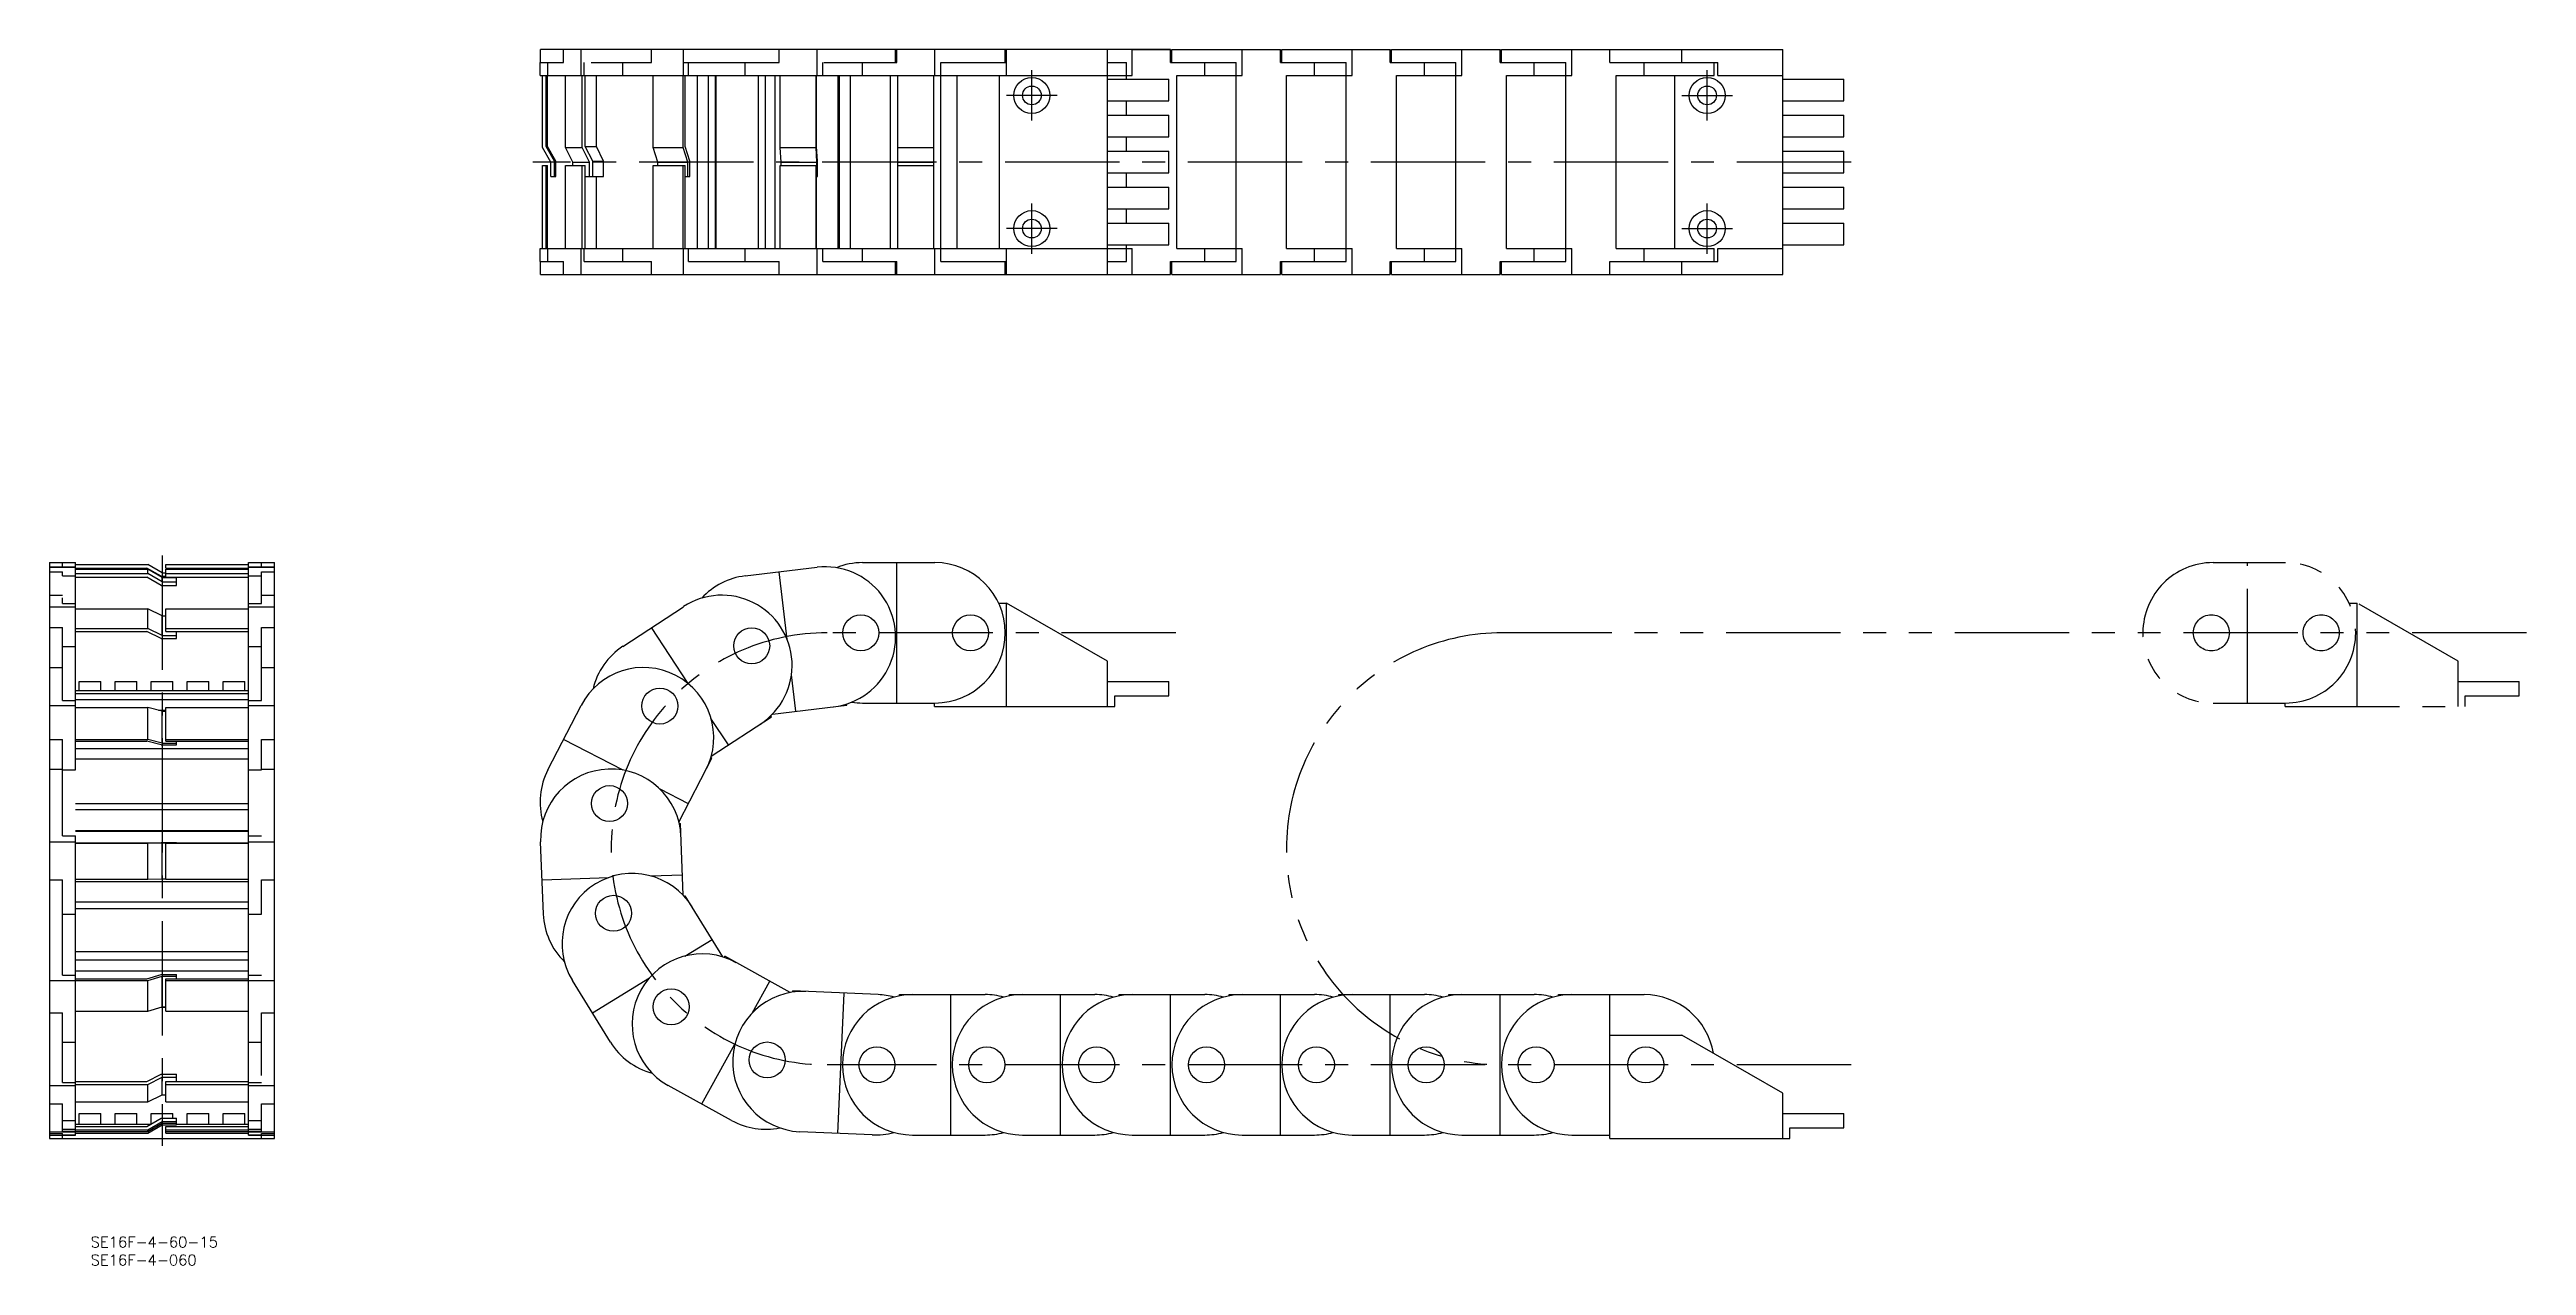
# Model space of a CAD drawing. Extents: x -31 to 656, y -35 to 303.
import ezdxf

# ---------------------------------------------------------------- set-up
doc = ezdxf.new("R2010")
doc.units = 0
doc.linetypes.add('CENTER', pattern=[50.8, 31.75, -6.35, 6.35, -6.35])
doc.linetypes.add('PHANTOM', pattern=[63.5, 31.75, -6.35, 6.35, -6.35, 6.35, -6.35])
doc.layers.get('0').update_dxf_attribs({"linetype": 'CONTINUOUS'})
doc.layers.add('CENTER', color=1, linetype='CENTER')
doc.styles.get("Standard").update_dxf_attribs({"font": 'txt.shx', "height": 3, "bigfont": 'bigfont.shx'})

msp = doc.modelspace()

# ---------------------------------------------------------------- linework, layer by layer
at = {"color": 7, "linetype": 'CONTINUOUS'}
for p, q in [((104.95, 295.28), (104.95, 298.91)), ((104.95, 298.91), (111.48, 298.91)), ((105.09, 298.91), (105.09, 302.53)), ((280, 302.53), (105.09, 302.53)), ((107.12, 295.28), (107.12, 298.91)), ((111.48, 298.91), (111.48, 302.53)), ((116.34, 295.28), (116.34, 302.53)), ((117.16, 295.28), (117.16, 298.91)), ((119.13, 298.91), (135.88, 298.91)), ((127.93, 295.28), (127.93, 298.91)), ((135.88, 298.91), (135.88, 302.53)), ((144.71, 298.91), (171.33, 298.91)), ((144.74, 295.28), (144.74, 302.53)), ((146.16, 295.28), (146.16, 298.91)), ((161.9, 295.28), (161.9, 298.91)), ((171.33, 298.91), (171.33, 302.53)), ((181.86, 295.28), (181.86, 302.53)), ((183.51, 295.28), (183.51, 298.91)), ((183.75, 298.91), (204, 298.91)), ((194.5, 295.28), (194.5, 298.91)), ((203.67, 298.91), (203.67, 302.53)), ((204, 298.91), (204, 302.53)), ((214.6, 295.28), (214.6, 302.53)), ((216.25, 243.66), (216.25, 298.91)), ((216.25, 298.91), (234.5, 298.91)), ((234.1, 298.91), (234.1, 302.53)), ((234.5, 295.28), (234.5, 302.53)), ((262.5, 240.03), (262.5, 302.53)), ((262.5, 298.91), (267.75, 298.91)), ((267.75, 294.28), (267.75, 298.91)), ((269.4, 295.28), (269.4, 302.53)), ((269.4, 302.53), (280, 302.53)), ((280, 298.91), (280, 302.53)), ((280, 298.91), (298.25, 298.91)), ((280.4, 298.91), (280.4, 302.53)), ((280.4, 302.53), (310.5, 302.53)), ((289.5, 295.28), (289.5, 298.91)), ((298.25, 243.66), (298.25, 298.91)), ((299.9, 295.28), (299.9, 302.53)), ((310.5, 298.91), (310.5, 302.53)), ((310.5, 298.91), (328.75, 298.91)), ((310.9, 298.91), (310.9, 302.53)), ((310.9, 302.53), (341, 302.53)), ((320, 295.28), (320, 298.91)), ((328.75, 243.66), (328.75, 298.91)), ((330.4, 295.28), (330.4, 302.53)), ((341, 298.91), (341, 302.53)), ((341, 298.91), (359.25, 298.91)), ((341.4, 298.91), (341.4, 302.53)), ((341.4, 302.53), (371.5, 302.53)), ((350.5, 295.28), (350.5, 298.91)), ((359.25, 243.66), (359.25, 298.91)), ((360.9, 295.28), (360.9, 302.53)), ((371.5, 298.91), (371.5, 302.53)), ((371.5, 298.91), (389.75, 298.91)), ((371.9, 298.91), (371.9, 302.53)), ((371.9, 302.53), (450, 302.53)), ((381, 295.28), (381, 298.91)), ((389.75, 243.66), (389.75, 298.91)), ((391.4, 295.28), (391.4, 302.53)), ((402, 298.91), (402, 302.53)), ((402, 298.91), (432, 298.91)), ((411.5, 295.28), (411.5, 298.91)), ((422, 298.91), (422, 302.53)), ((431, 295.28), (431, 298.91)), ((432, 295.28), (432, 298.91)), ((450, 240.03), (450, 302.53)), ((104.95, 295.28), (269.4, 295.28)), ((105.62, 275.28), (105.62, 295.28)), ((106.62, 275.55), (106.62, 295.28)), ((106.99, 275.55), (106.99, 295.28)), ((112.04, 275.28), (112.04, 295.28)), ((116.62, 275.28), (116.62, 295.28)), ((117.51, 275.55), (117.51, 295.28)), ((120.64, 275.55), (120.64, 295.28)), ((136.36, 275.28), (136.36, 295.28)), ((144.73, 275.28), (144.73, 295.28)), ((145.27, 275.55), (145.27, 295.28)), ((148.64, 247.28), (148.64, 295.28)), ((151.75, 247.28), (151.75, 295.28)), ((153.63, 247.28), (153.63, 295.28)), ((153.88, 247.28), (153.88, 295.28)), ((165.59, 247.28), (165.59, 295.28)), ((167.51, 247.28), (167.51, 295.28)), ((170.25, 247.28), (170.25, 295.28)), ((171.64, 275.28), (171.64, 295.28)), ((181.57, 275.28), (181.57, 295.28)), ((181.69, 275.55), (181.69, 295.28)), ((187.7, 247.28), (187.7, 295.28)), ((188.12, 247.28), (188.12, 295.28)), ((191.11, 247.28), (191.11, 295.28)), ((202.25, 247.28), (202.25, 295.28)), ((204.25, 247.28), (204.25, 295.28)), ((214.25, 247.28), (214.25, 295.28)), ((220.75, 247.28), (220.75, 295.28)), ((232.5, 247.28), (232.5, 295.28)), ((262.5, 294.28), (279.5, 294.28)), ((279.5, 288.28), (279.5, 294.28)), ((281.75, 247.28), (281.75, 295.28)), ((281.75, 295.28), (299.9, 295.28)), ((312.25, 247.28), (312.25, 295.28)), ((312.25, 295.28), (330.4, 295.28)), ((342.75, 247.28), (342.75, 295.28)), ((342.75, 295.28), (360.9, 295.28)), ((373.25, 247.28), (373.25, 295.28)), ((373.25, 295.28), (391.4, 295.28)), ((403.75, 247.28), (403.75, 295.28)), ((403.75, 295.28), (431, 295.28)), ((420, 247.28), (420, 295.28)), ((432, 295.28), (450, 295.28)), ((450, 294.28), (467, 294.28)), ((467, 288.28), (467, 294.28)), ((262.5, 288.28), (279.5, 288.28)), ((262.5, 284.28), (279.5, 284.28)), ((267.75, 284.28), (267.75, 288.28)), ((279.5, 278.28), (279.5, 284.28)), ((450, 288.28), (467, 288.28)), ((450, 284.28), (467, 284.28)), ((467, 278.28), (467, 284.28)), ((107.92, 271.28), (105.62, 275.28)), ((106.62, 275.55), (106.99, 275.55)), ((108.92, 271.55), (106.62, 275.55)), ((109.3, 271.55), (106.99, 275.55)), ((112.04, 275.28), (116.62, 275.28)), ((114.09, 271.28), (112.04, 275.28)), ((118.68, 271.28), (116.62, 275.28)), ((117.51, 275.55), (120.64, 275.55)), ((119.56, 271.55), (117.51, 275.55)), ((122.61, 271.55), (120.64, 275.55)), ((136.36, 275.28), (144.73, 275.28)), ((137.63, 271.28), (136.36, 275.28)), ((145.99, 271.28), (144.73, 275.28)), ((146.54, 271.55), (145.27, 275.55)), ((171.64, 275.28), (181.57, 275.28)), ((171.91, 271.28), (171.64, 275.28)), ((181.84, 271.28), (181.57, 275.28)), ((181.96, 271.55), (181.69, 275.55)), ((204.25, 275.28), (214.25, 275.28)), ((262.5, 278.28), (279.5, 278.28)), ((267.75, 274.28), (267.75, 278.28)), ((450, 278.28), (467, 278.28)), ((105.62, 247.28), (105.62, 270.28)), ((105.62, 270.28), (106.99, 270.28)), ((106.62, 247.28), (106.62, 270.28)), ((106.99, 247.28), (106.99, 270.28)), ((107.92, 267.28), (107.92, 271.28)), ((108.92, 267.28), (108.92, 271.55)), ((108.92, 271.55), (109.3, 271.55)), ((109.3, 267.28), (109.3, 271.55)), ((112.04, 247.28), (112.04, 270.28)), ((112.04, 270.28), (117.51, 270.28)), ((114.09, 270.28), (114.09, 271.28)), ((114.09, 271.28), (118.68, 271.28)), ((116.62, 247.28), (116.62, 270.28)), ((117.51, 247.28), (117.51, 270.28)), ((118.68, 267.28), (118.68, 271.28)), ((119.56, 267.28), (119.56, 271.55)), ((119.56, 271.55), (122.61, 271.55)), ((122.61, 267.28), (122.61, 271.55)), ((136.36, 247.28), (136.36, 270.28)), ((136.36, 270.28), (145.27, 270.28)), ((137.63, 270.28), (137.63, 271.28)), ((137.63, 271.28), (145.99, 271.28)), ((144.73, 247.28), (144.73, 270.28)), ((145.27, 247.28), (145.27, 270.28)), ((145.99, 267.28), (145.99, 271.28)), ((146.54, 267.28), (146.54, 271.55)), ((171.64, 247.28), (171.64, 270.28)), ((171.64, 270.28), (181.69, 270.28)), ((171.91, 270.28), (171.91, 271.28)), ((171.91, 271.28), (181.84, 271.28)), ((181.57, 247.28), (181.57, 270.28)), ((181.69, 247.28), (181.69, 270.28)), ((181.84, 267.28), (181.84, 271.28)), ((181.96, 267.28), (181.96, 271.55)), ((204.25, 271.28), (214.25, 271.28)), ((204.25, 270.28), (214.25, 270.28)), ((262.5, 274.28), (279.5, 274.28)), ((262.5, 268.28), (279.5, 268.28)), ((267.75, 264.28), (267.75, 268.28)), ((279.5, 268.28), (279.5, 274.28)), ((450, 274.28), (467, 274.28)), ((450, 268.28), (467, 268.28)), ((467, 268.28), (467, 274.28)), ((107.92, 267.28), (109.3, 267.28)), ((117.51, 267.28), (122.61, 267.28)), ((120.64, 247.28), (120.64, 267.28)), ((145.27, 267.28), (146.54, 267.28)), ((181.69, 267.28), (181.96, 267.28)), ((262.5, 264.28), (279.5, 264.28)), ((279.5, 258.28), (279.5, 264.28)), ((450, 264.28), (467, 264.28)), ((467, 258.28), (467, 264.28)), ((262.5, 258.28), (279.5, 258.28)), ((267.75, 254.28), (267.75, 258.28)), ((450, 258.28), (467, 258.28)), ((262.5, 254.28), (279.5, 254.28)), ((262.5, 248.28), (279.5, 248.28)), ((267.75, 243.66), (267.75, 248.28)), ((279.5, 248.28), (279.5, 254.28)), ((450, 254.28), (467, 254.28)), ((450, 248.28), (467, 248.28)), ((467, 248.28), (467, 254.28)), ((104.95, 243.66), (104.95, 247.28)), ((104.95, 247.28), (269.4, 247.28)), ((104.95, 243.66), (111.48, 243.66)), ((105.09, 240.03), (105.09, 243.66)), ((107.12, 243.66), (107.12, 247.28)), ((111.48, 240.03), (111.48, 243.66)), ((116.34, 240.03), (116.34, 247.28)), ((117.16, 243.66), (117.16, 247.28)), ((117.16, 243.66), (135.88, 243.66)), ((127.93, 243.66), (127.93, 247.28)), ((135.88, 240.03), (135.88, 243.66)), ((144.74, 240.03), (144.74, 247.28)), ((146.16, 243.66), (146.16, 247.28)), ((146.16, 243.66), (171.33, 243.66)), ((161.9, 243.66), (161.9, 247.28)), ((171.33, 240.03), (171.33, 243.66)), ((181.86, 240.03), (181.86, 247.28)), ((183.51, 243.66), (183.51, 247.28)), ((183.51, 243.66), (204, 243.66)), ((194.5, 243.66), (194.5, 247.28)), ((203.67, 240.03), (203.67, 243.66)), ((204, 240.03), (204, 243.66)), ((214.6, 240.03), (214.6, 247.28)), ((216.25, 243.66), (234.5, 243.66)), ((234.1, 240.03), (234.1, 243.66)), ((234.5, 240.03), (234.5, 247.28)), ((262.5, 243.66), (267.75, 243.66)), ((269.4, 240.03), (269.4, 247.28)), ((280, 240.03), (280, 243.66)), ((280, 243.66), (298.25, 243.66)), ((280.4, 240.03), (280.4, 243.66)), ((281.75, 247.28), (299.9, 247.28)), ((289.5, 243.66), (289.5, 247.28)), ((299.9, 240.03), (299.9, 247.28)), ((310.5, 240.03), (310.5, 243.66)), ((310.5, 243.66), (328.75, 243.66)), ((310.9, 240.03), (310.9, 243.66)), ((312.25, 247.28), (330.4, 247.28)), ((320, 243.66), (320, 247.28)), ((330.4, 240.03), (330.4, 247.28)), ((341, 240.03), (341, 243.66)), ((341, 243.66), (359.25, 243.66)), ((341.4, 240.03), (341.4, 243.66)), ((342.75, 247.28), (360.9, 247.28)), ((350.5, 243.66), (350.5, 247.28)), ((360.9, 240.03), (360.9, 247.28)), ((371.5, 240.03), (371.5, 243.66)), ((371.5, 243.66), (389.75, 243.66)), ((371.9, 240.03), (371.9, 243.66)), ((373.25, 247.28), (391.4, 247.28)), ((381, 243.66), (381, 247.28)), ((391.4, 240.03), (391.4, 247.28)), ((402, 240.03), (402, 243.66)), ((402, 243.66), (432, 243.66)), ((403.75, 247.28), (431, 247.28)), ((411.5, 243.66), (411.5, 247.28)), ((420, 243.66), (420, 243.66)), ((422, 240.03), (422, 243.66)), ((431, 243.66), (431, 247.28)), ((432, 243.66), (432, 247.28)), ((432, 247.28), (450, 247.28)), ((105.09, 240.03), (280, 240.03)), ((249.5, 240.03), (249.5, 240.03)), ((280.4, 240.03), (310.5, 240.03)), ((310.9, 240.03), (341, 240.03)), ((341.4, 240.03), (371.5, 240.03)), ((371.9, 240.03), (450, 240.03)), ((-31.25, 160), (-24, 160)), ((-31.25, 160), (-31.25, 0)), ((-31.25, 158.83), (-27.62, 158.83)), ((-31.25, 158.69), (-24, 158.69)), ((-27.62, 158.82), (-27.62, 160)), ((-27.62, 158.82), (-24, 158.82)), ((-24, 102.45), (-24, 160)), ((-24, 159.5), (-4, 159.5)), ((-24, 158.5), (-4.27, 158.5)), ((-0.27, 156.19), (-4.27, 158.5)), ((0, 157.19), (-4, 159.5)), ((1, 158.5), (1, 159.5)), ((1, 159.5), (24, 159.5)), ((1, 158.5), (24, 158.5)), ((24, 1), (24, 160)), ((24, 160), (31.25, 160)), ((24, 158.82), (27.62, 158.82)), ((24, 158.69), (31.25, 158.69)), ((27.62, 158.82), (27.62, 160)), ((27.62, 158.83), (31.25, 158.83)), ((31.25, 0), (31.25, 160)), ((161.9, 156.31), (181.86, 158.69)), ((194.5, 160), (214.6, 160)), ((204, 121), (204, 160)), ((-31.25, 157.43), (-27.62, 157.43)), ((-27.62, 156.31), (-27.62, 157.43)), ((-27.62, 156.31), (-24, 156.31)), ((-24, 158.15), (-4, 158.15)), ((-24, 156.97), (-4, 156.97)), ((-24, 155.97), (-4.27, 155.97)), ((-0.27, 153.68), (-4.27, 155.97)), ((-4, 156.97), (-4, 158.15)), ((0, 155.86), (-4, 158.15)), ((0, 154.67), (-4, 156.97)), ((-0.27, 156.19), (1, 156.19)), ((-0.27, 153.68), (4, 153.68)), ((0, 157.19), (1, 157.19)), ((0, 154.67), (0, 155.86)), ((0, 155.86), (4, 155.86)), ((0, 154.67), (4, 154.67)), ((1, 155.97), (1, 158.15)), ((1, 158.15), (24, 158.15)), ((1, 156.97), (24, 156.97)), ((1, 155.97), (24, 155.97)), ((4, 153.68), (4, 155.86)), ((24, 156.31), (27.62, 156.31)), ((27.62, 148.61), (27.62, 157.43)), ((27.62, 157.43), (31.25, 157.43)), ((173.58, 138.6), (171.33, 157.43)), ((-31.25, 150.96), (-27.62, 150.96)), ((-31.25, 150.96), (-27.62, 150.96)), ((-31.25, 147.76), (-24, 147.76)), ((-31.25, 147.76), (-24, 147.76)), ((-27.62, 148.61), (-27.62, 150.18)), ((-27.62, 148.61), (-27.62, 150.18)), ((-27.62, 148.61), (-24, 148.61)), ((-27.62, 148.61), (-24, 148.61)), ((-24, 147.15), (-4, 147.15)), ((-4, 141.67), (-4, 147.15)), ((-4, 141.67), (-4, 147.15)), ((0, 145.22), (-4, 147.15)), ((0, 139.74), (0, 145.22)), ((0, 139.74), (0, 145.22)), ((0, 145.22), (1, 145.22)), ((1, 141.67), (1, 147.15)), ((1, 141.67), (1, 147.15)), ((1, 147.15), (24, 147.15)), ((24, 148.61), (27.62, 148.61)), ((24, 147.76), (31.25, 147.76)), ((24, 147.76), (31.25, 147.76)), ((27.62, 150.96), (31.25, 150.96)), ((127.93, 136.74), (144.74, 147.76)), ((232.27, 148.75), (234.5, 148.75)), ((262.5, 132.58), (234.5, 148.75)), ((234.5, 120), (234.5, 148.75)), ((-31.25, 141.95), (-27.62, 141.95)), ((-31.25, 141.95), (-27.62, 141.95)), ((-27.62, 121.74), (-27.62, 141.95)), ((-24, 141.67), (-4, 141.67)), ((-24, 140.84), (-4.27, 140.84)), ((-0.27, 138.9), (-4.27, 140.84)), ((0, 139.74), (-4, 141.67)), ((-0.27, 138.9), (4, 138.9)), ((0, 139.74), (4, 139.74)), ((1, 140.84), (1, 141.67)), ((1, 140.84), (1, 141.67)), ((1, 141.67), (24, 141.67)), ((1, 140.84), (24, 140.84)), ((4, 138.9), (4, 140.84)), ((27.62, 121.74), (27.62, 141.95)), ((27.62, 141.95), (31.25, 141.95)), ((27.62, 141.95), (31.25, 141.95)), ((146.07, 126.42), (135.88, 141.95)), ((-31.25, 130.86), (-27.62, 130.86)), ((-31.25, 130.86), (-27.62, 130.86)), ((-27.62, 136.74), (-24, 136.74)), ((-27.62, 136.74), (-24, 136.74)), ((24, 136.74), (27.62, 136.74)), ((24, 136.74), (27.62, 136.74)), ((27.62, 130.86), (31.25, 130.86)), ((27.62, 130.86), (31.25, 130.86)), ((262.5, 120), (262.5, 132.58)), ((-24, 124.5), (24, 124.5)), ((-23, 124.5), (-23, 127)), ((-23, 127), (-17, 127)), ((-17, 124.5), (-17, 127)), ((-13, 124.5), (-13, 127)), ((-13, 127), (-7, 127)), ((-7, 124.5), (-7, 127)), ((-3, 124.5), (-3, 127)), ((-3, 127), (3, 127)), ((3, 124.5), (3, 127)), ((7, 124.5), (7, 127)), ((7, 127), (13, 127)), ((13, 124.5), (13, 127)), ((17, 124.5), (17, 127)), ((17, 127), (23, 127)), ((23, 124.5), (23, 127)), ((175.96, 118.71), (174.75, 128.79)), ((262.5, 127), (279.5, 127)), ((279.5, 123), (279.5, 127)), ((-31.25, 120.31), (-24, 120.31)), ((-27.62, 121.74), (-24, 121.74)), ((-27.62, 121.74), (-24, 121.74)), ((-24, 123.64), (24, 123.64)), ((-24, 121.98), (24, 121.98)), ((-24, 119.77), (-4, 119.77)), ((-4, 110.88), (-4, 119.77)), ((0, 118.71), (-4, 119.77)), ((-1.03, 118.98), (1, 118.98)), ((0, 109.82), (0, 118.71)), ((0, 118.71), (1, 118.71)), ((1, 110.42), (1, 119.77)), ((1, 119.77), (24, 119.77)), ((24, 121.74), (27.62, 121.74)), ((24, 121.74), (27.62, 121.74)), ((24, 120.31), (31.25, 120.31)), ((107.12, 102.45), (116.34, 120.31)), ((152.47, 106.2), (169.18, 117.15)), ((169.18, 117.15), (168.99, 117.44)), ((169.49, 117.94), (190.1, 120.4)), ((190.1, 120.4), (190.06, 120.74)), ((194.5, 121), (214.6, 121)), ((214.5, 120), (214.5, 121)), ((214.5, 120), (264.5, 120)), ((264.5, 123), (279.5, 123)), ((264.5, 120), (264.5, 123)), ((-31.25, 110.89), (-27.62, 110.89)), ((-27.62, 84.09), (-27.62, 110.89)), ((-24, 110.88), (-4, 110.88)), ((-24, 110.42), (-4.27, 110.42)), ((-0.27, 109.36), (-4.27, 110.42)), ((0, 109.82), (-4, 110.88)), ((1, 110.88), (24, 110.88)), ((1, 110.42), (24, 110.42)), ((4, 109.36), (4, 110.42)), ((27.62, 102.45), (27.62, 110.89)), ((27.62, 110.89), (31.25, 110.89)), ((127.99, 102.37), (111.48, 110.89)), ((157.26, 109.34), (152.41, 116.73)), ((-24, 108.38), (24, 108.38)), ((-24, 105.49), (24, 105.49)), ((-0.27, 109.36), (4, 109.36)), ((0, 109.82), (4, 109.82)), ((143.5, 87.91), (152.67, 105.66)), ((152.67, 105.66), (152.36, 105.82)), ((-31.25, 102.67), (-27.62, 102.67)), ((-27.62, 102.45), (-24, 102.45)), ((24, 102.45), (27.62, 102.45)), ((27.62, 102.67), (31.25, 102.67)), ((146.13, 93), (138.28, 97.06)), ((-24, 93.05), (24, 93.05)), ((-24, 91.45), (24, 91.45)), ((-27.62, 84.09), (-24, 84.09)), ((-24, 85.55), (24, 85.55)), ((-24, 85.41), (24, 85.41)), ((-24, 1), (-24, 84.09)), ((24, 84.09), (27.62, 84.09)), ((143.6, 87.53), (143.94, 87.54)), ((144.69, 67.58), (143.94, 87.54)), ((-31.25, 82.44), (-24, 82.44)), ((-24, 62.35), (-24, 82.44)), ((-24, 82.14), (-4.27, 82.14)), ((-24, 82.1), (-4, 82.1)), ((-4.27, 82.14), (-0.27, 82.23)), ((-4, 82.1), (0, 82.19)), ((-4, 72.11), (-4, 82.1)), ((-0.27, 82.23), (4, 82.23)), ((0, 72.2), (0, 82.19)), ((0, 82.19), (4, 82.19)), ((1, 82.1), (1, 82.14)), ((1, 82.1), (1, 82.14)), ((1, 82.14), (24, 82.14)), ((1, 72.11), (1, 82.1)), ((1, 82.1), (24, 82.1)), ((4, 82.14), (4, 82.23)), ((24, 82.44), (31.25, 82.44)), ((105.86, 62.35), (105.1, 82.44)), ((-31.25, 71.84), (-27.62, 71.84)), ((-27.62, 45.37), (-27.62, 71.84)), ((-24, 72.11), (-4, 72.11)), ((-24, 71.42), (24, 71.42)), ((-4, 72.11), (0, 72.2)), ((0, 72.2), (1, 72.2)), ((1, 72.11), (24, 72.11)), ((27.62, 62.35), (27.62, 71.84)), ((27.62, 71.84), (31.25, 71.84)), ((105.5, 71.84), (124.07, 72.54)), ((135.64, 72.97), (144.47, 73.3)), ((-27.62, 62.35), (-24, 62.35)), ((-24, 65.77), (24, 65.77)), ((-24, 63.94), (24, 63.94)), ((24, 62.35), (27.62, 62.35)), ((144.95, 67.29), (145.25, 67.47)), ((155.72, 50.45), (145.25, 67.47)), ((145.18, 50.7), (152.71, 55.34)), ((-24, 52.01), (24, 52.01)), ((-24, 49.67), (24, 49.67)), ((156.08, 50.34), (156.25, 50.64)), ((174.42, 40.59), (156.25, 50.64)), ((-31.25, 43.93), (-24, 43.93)), ((-27.62, 45.37), (-24, 45.37)), ((-24, 46.61), (24, 46.61)), ((-24, 44.42), (-4.27, 44.42)), ((-24, 43.9), (-4, 43.9)), ((-4.27, 44.42), (-0.27, 45.63)), ((-4, 43.9), (0, 45.11)), ((-4, 35.38), (-4, 43.9)), ((-0.27, 45.63), (4, 45.63)), ((0, 36.59), (0, 45.11)), ((0, 45.11), (4, 45.11)), ((1, 35.38), (1, 44.42)), ((1, 44.42), (24, 44.42)), ((1, 43.9), (24, 43.9)), ((4, 44.42), (4, 45.63)), ((24, 45.37), (27.62, 45.37)), ((24, 43.93), (31.25, 43.93)), ((124.47, 26.81), (113.94, 43.93)), ((119.49, 34.9), (135.32, 44.64)), ((163.8, 34.86), (168.72, 43.74)), ((-31.25, 34.9), (-27.62, 34.9)), ((-27.62, 15.61), (-27.62, 34.9)), ((-24, 35.38), (-4, 35.38)), ((-4, 35.38), (0, 36.59)), ((-0.29, 36.5), (1, 36.5)), ((0, 36.59), (1, 36.59)), ((1, 35.38), (24, 35.38)), ((27.62, 17.53), (27.62, 34.9)), ((27.62, 34.9), (31.25, 34.9)), ((175.11, 40.7), (175.13, 41.04)), ((198.85, 40), (175.13, 41.04)), ((187.66, 1.46), (189.36, 40.42)), ((204.75, 40), (228.5, 40)), ((204.75, 39.66), (204.75, 40)), ((219, 1), (219, 40)), ((235.25, 40), (259, 40)), ((235.25, 39.66), (235.25, 40)), ((249.5, 1), (249.5, 40)), ((265.75, 40), (289.5, 40)), ((265.75, 39.66), (265.75, 40)), ((280, 1), (280, 40)), ((296.25, 40), (320, 40)), ((296.25, 39.66), (296.25, 40)), ((310.5, 1), (310.5, 40)), ((326.75, 40), (350.5, 40)), ((326.75, 39.66), (326.75, 40)), ((341, 1), (341, 40)), ((357.25, 40), (381, 40)), ((357.25, 39.66), (357.25, 40)), ((371.5, 1), (371.5, 40)), ((387.75, 40), (411.5, 40)), ((387.75, 39.66), (387.75, 40)), ((402, 0), (402, 40)), ((402, 28.75), (422, 28.75)), ((450, 12.58), (422, 28.75)), ((-27.62, 26.81), (-24, 26.81)), ((24, 26.81), (27.62, 26.81)), ((149.84, 9.62), (159.02, 26.21)), ((-31.25, 14.75), (-24, 14.75)), ((-27.62, 15.61), (-24, 15.61)), ((-24, 15.89), (-4.27, 15.89)), ((-24, 15.01), (-4, 15.01)), ((-4.27, 15.89), (-0.27, 17.91)), ((-4, 15.01), (0, 17.04)), ((-4, 10.17), (-4, 15.01)), ((-0.27, 17.91), (4, 17.91)), ((0, 12.19), (0, 17.04)), ((0, 17.04), (4, 17.04)), ((1, 10.17), (1, 15.89)), ((1, 15.89), (24, 15.89)), ((1, 15.01), (24, 15.01)), ((4, 15.89), (4, 17.91)), ((24, 15.61), (27.62, 15.61)), ((24, 14.75), (31.25, 14.75)), ((158.15, 5.02), (140.56, 14.75)), ((-31.25, 9.62), (-27.62, 9.62)), ((-27.62, 2.06), (-27.62, 9.62)), ((-24, 10.17), (-4, 10.17)), ((-23, 4), (-23, 7)), ((-23, 7), (-17, 7)), ((-17, 4), (-17, 7)), ((-13, 4), (-13, 7)), ((-13, 7), (-7, 7)), ((-7, 4), (-7, 7)), ((-4, 10.17), (0, 12.19)), ((-3, 4.14), (-3, 7)), ((-3, 7), (3, 7)), ((0, 12.19), (1, 12.19)), ((1, 10.17), (24, 10.17)), ((3, 5.71), (3, 7)), ((7, 4), (7, 7)), ((7, 7), (13, 7)), ((13, 4), (13, 7)), ((17, 4), (17, 7)), ((17, 7), (23, 7)), ((23, 4), (23, 7)), ((27.62, 2.06), (27.62, 9.62)), ((27.62, 9.62), (31.25, 9.62)), ((450, 0), (450, 12.58)), ((450, 7), (467, 7)), ((467, 3), (467, 7)), ((-31.25, 1.92), (-24, 1.92)), ((-31.25, 1.46), (-27.62, 1.46)), ((-31.25, 1), (-24, 1)), ((-31.25, 0), (31.25, 0)), ((-27.62, 5.02), (-24, 5.02)), ((-27.62, 2.58), (-24, 2.58)), ((-27.62, 2.06), (-24, 2.06)), ((-27.62, 1.02), (-27.62, 1.46)), ((-27.62, 1.04), (-24, 1.04)), ((-27.62, 1.02), (-24, 1.02)), ((-27.62, 0), (-27.62, 1)), ((-24, 4), (-3.24, 4)), ((-24, 3.4), (-4.27, 3.4)), ((-24, 3.4), (-4.27, 3.4)), ((-24, 2.41), (-4, 2.41)), ((-24, 1.97), (-4, 1.97)), ((-24, 1.5), (-4, 1.5)), ((-4.27, 3.4), (-0.27, 5.71)), ((-4, 2.41), (0, 4.71)), ((-4, 1.97), (0, 4.27)), ((-4, 1.5), (0, 3.81)), ((-4, 1.97), (-4, 2.41)), ((-4, 1.97), (-4, 2.41)), ((-0.27, 5.71), (4, 5.71)), ((0, 4.27), (0, 4.71)), ((0, 4.71), (4, 4.71)), ((0, 4.27), (4, 4.27)), ((0, 3.81), (4, 3.81)), ((1, 1.5), (1, 3.4)), ((1, 3.4), (24, 3.4)), ((1, 2.5), (1, 2.5)), ((1, 2.41), (24, 2.41)), ((1, 1.97), (24, 1.97)), ((1, 1.5), (24, 1.5)), ((4, 3.81), (4, 5.71)), ((4, 4), (24, 4)), ((24, 5.02), (27.62, 5.02)), ((24, 2.58), (27.62, 2.58)), ((24, 2.06), (27.62, 2.06)), ((24, 1.92), (31.25, 1.92)), ((24, 1.04), (27.62, 1.04)), ((24, 1.02), (27.62, 1.02)), ((24, 1), (31.25, 1)), ((27.62, 0), (27.62, 1.46)), ((27.62, 1.46), (31.25, 1.46)), ((197.15, 1.04), (177.06, 1.92)), ((208.4, 1), (228.5, 1)), ((238.9, 1), (259, 1)), ((269.4, 1), (289.5, 1)), ((299.9, 1), (320, 1)), ((330.4, 1), (350.5, 1)), ((360.9, 1), (381, 1)), ((391.4, 1), (402, 1)), ((402, 0), (452, 0)), ((452, 3), (467, 3)), ((452, 0), (452, 3))]:
    msp.add_line(p, q, dxfattribs=at)
at = {"color": 3, "linetype": 'PHANTOM'}
for p, q in [((569.5, 160), (589.6, 160)), ((579, 121), (579, 160)), ((607.27, 148.75), (609.5, 148.75)), ((637.5, 132.58), (609.5, 148.75)), ((609.5, 120), (609.5, 148.75)), ((656.5, 140.5), (372.19, 140.5)), ((637.5, 120), (637.5, 132.58)), ((637.5, 127), (654.5, 127)), ((654.5, 123), (654.5, 127)), ((569.5, 121), (589.6, 121)), ((589.5, 120), (589.5, 121)), ((589.5, 120), (639.5, 120)), ((639.5, 120), (639.5, 123)), ((639.5, 123), (654.5, 123))]:
    msp.add_line(p, q, dxfattribs=at)
at = {"color": 7, "linetype": 'CONTINUOUS'}
for centre, radius in [((241.5, 289.78), 5), ((241.5, 289.78), 2.6), ((429, 289.78), 5), ((429, 289.78), 2.6), ((241.5, 252.78), 5), ((241.5, 252.78), 2.6), ((429, 252.78), 5), ((429, 252.78), 2.6), ((194, 140.5), 5), ((224.5, 140.5), 5), ((163.71, 136.89), 5), ((138.21, 120.16), 5), ((124.22, 93.06), 5), ((125.36, 62.58), 5), ((141.34, 36.6), 5), ((168.03, 21.84), 5), ((198.5, 20.5), 5), ((229, 20.5), 5), ((259.5, 20.5), 5), ((290, 20.5), 5), ((320.5, 20.5), 5), ((351, 20.5), 5), ((381.5, 20.5), 5), ((412, 20.5), 5)]:
    msp.add_circle(centre, radius, dxfattribs=at)
at = {"color": 3, "linetype": 'PHANTOM'}
for centre in [(569, 140.5), (599.5, 140.5)]:
    msp.add_circle(centre, 5, dxfattribs=at)
at = {"color": 7, "linetype": 'CONTINUOUS'}
for centre, start, end in [((184.17, 139.33), 276.80608, 96.80611), ((194.5, 140.5), 90, 111.94042), ((214.6, 140.5), 270.00002, 89.99998), ((164.21, 136.94), 96.80607, 137.40793), ((155.44, 131.46), 303.25073, 123.25077), ((133.67, 111.36), 332.69917, 152.69917), ((138.63, 120.44), 123.25074, 166.7087), ((194.5, 140.5), 261.01864, 270), ((124.45, 93.5), 152.69916, 196.15713), ((124.59, 83.17), 2.14759, 182.14758), ((130.55, 54.15), 31.59602, 211.59599), ((125.34, 63.08), 182.14759, 225.60559), ((150, 31.81), 61.04445, 241.04441), ((177.92, 21.4), 87.4891, 267.48909), ((208.4, 20.5), 90.00002, 269.99998), ((198, 20.52), 74.41401, 87.48909), ((238.9, 20.5), 90.00002, 269.99998), ((228.5, 20.5), 74.534, 90), ((269.4, 20.5), 90.00002, 269.99998), ((259, 20.5), 74.534, 90), ((299.9, 20.5), 90, 270), ((289.5, 20.5), 74.534, 90), ((330.4, 20.5), 90, 270), ((320, 20.5), 74.534, 90), ((360.9, 20.5), 90, 270), ((350.5, 20.5), 74.534, 90), ((391.4, 20.5), 90, 270), ((381, 20.5), 74.534, 90), ((411.5, 20.5), 9.46645, 90), ((141.08, 37.03), 211.59602, 255.05402), ((167.59, 22.08), 241.04444, 281.64631), ((198, 20.52), 267.4891, 285.34465), ((228.5, 20.5), 270, 285.46605), ((259, 20.5), 270, 285.46605), ((289.5, 20.5), 270, 285.46602), ((320, 20.5), 270, 285.46602), ((350.5, 20.5), 270, 285.46602), ((381, 20.5), 270, 285.46603)]:
    msp.add_arc(centre, 19.5, start, end, dxfattribs=at)
at = {"color": 3, "linetype": 'PHANTOM'}
for centre, radius, start, end in [((569.5, 140.5), 19.5, 90, 270), ((589.6, 140.5), 19.5, 270, 90), ((372.19, 80.5), 60, 90, 270)]:
    msp.add_arc(centre, radius, start, end, dxfattribs=at)
at = {"layer": 'CENTER', "color": 1, "linetype": 'CENTER'}
for p, q in [((241.5, 282.78), (241.5, 296.78)), ((429, 282.78), (429, 296.78)), ((248.5, 289.78), (234.5, 289.78)), ((422, 289.78), (436, 289.78)), ((469, 271.28), (102.95, 271.28)), ((241.5, 245.78), (241.5, 259.78)), ((429, 245.78), (429, 259.78)), ((248.5, 252.78), (234.5, 252.78)), ((422, 252.78), (436, 252.78)), ((0, 162), (0, -2)), ((281.5, 140.5), (184.69, 140.5)), ((469, 20.5), (184.69, 20.5))]:
    msp.add_line(p, q, dxfattribs=at)
msp.add_arc((184.69, 80.5), 60, 90, 270, dxfattribs=at)

# ---------------------------------------------------------------- texts
at = {"color": 7, "linetype": 'CONTINUOUS'}
for s, p in [('SE16F-4-60-15', (-19.84, -30.24)), ('SE16F-4-060', (-19.84, -35.24))]:
    msp.add_text(s, height=3, dxfattribs=at).set_placement(p)

doc.saveas('drawing.dxf')
